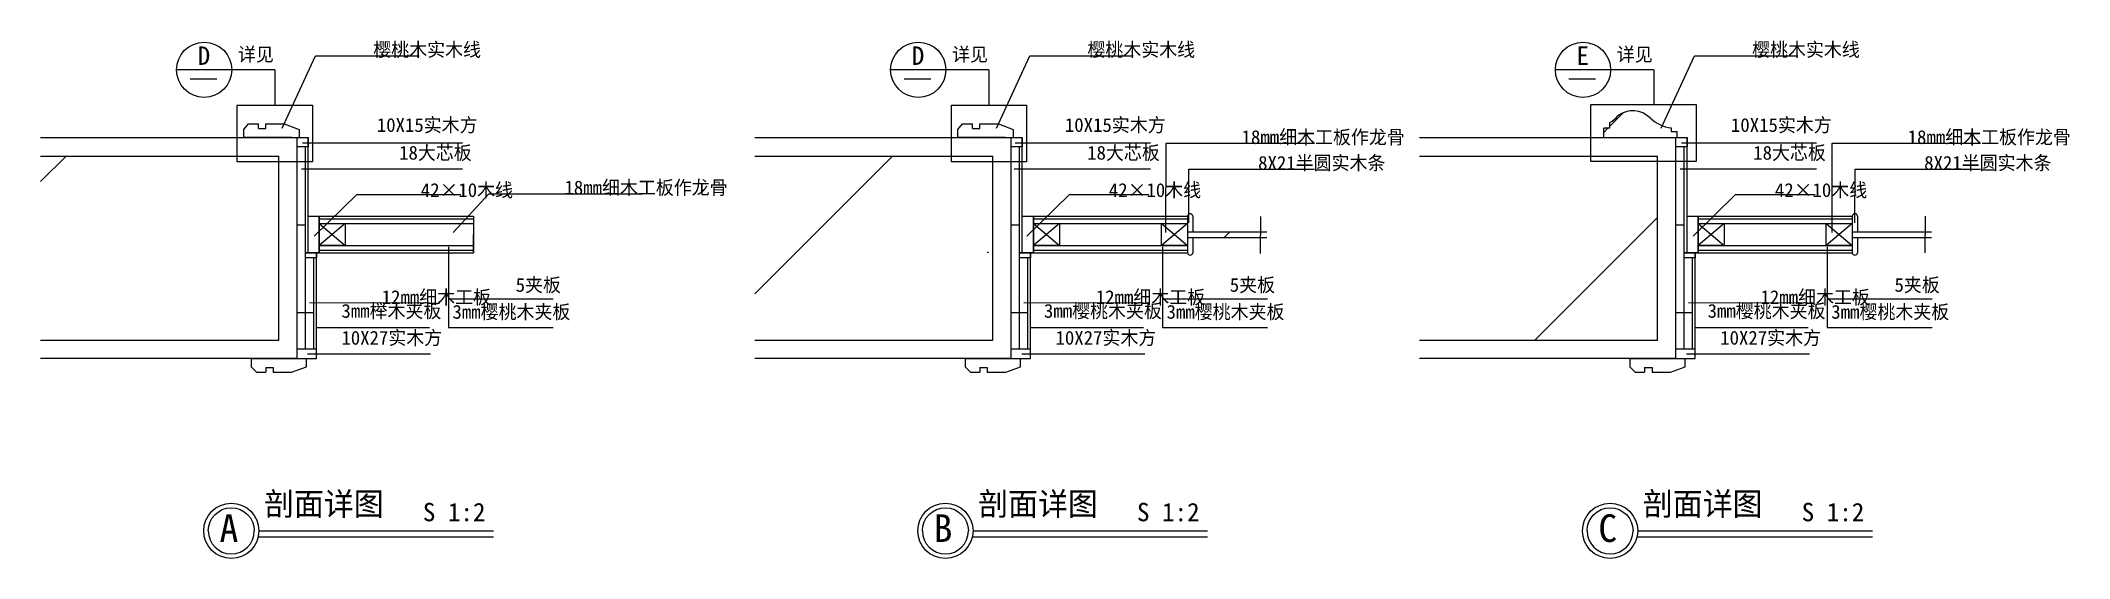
# Model space of a CAD drawing. Header units: metres. Extents: x 213701 to 222519, y 7313 to 9564.
import ezdxf

# ---------------------------------------------------------------- set-up
doc = ezdxf.new("R2010")
doc.units = ezdxf.units.M
for name, color, linetype in [('10', 8, 'Continuous'), ('12', 1, 'Continuous'), ('16', 3, 'Continuous'), ('19', 8, 'Continuous'), ('20', 1, 'Continuous'), ('6', 1, 'Continuous'), ('7', 7, 'Continuous'), ('8', 7, 'Continuous'), ('LAYER3', 8, 'Continuous'), ('LAYER5', 2, 'Continuous'), ('LAYER6', 3, 'Continuous'), ('粗线', 7, 'Continuous')]:
    doc.layers.add(name, color=color, linetype=linetype)
doc.dimstyles.get("Standard").update_dxf_attribs({"dimtxt": 2.5, "dimasz": 2.5, "dimexe": 1.25, "dimexo": 0.625, "dimtad": 1, "dimcen": 2.5, "dimazin": 3, "dimtfac": 1, "dimtmove": 0, "dimatfit": 3})

# ---------------------------------------------------------------- blocks, each defined once
blk = doc.blocks.new('HY-4')
at = {"layer": '20'}
for points in [[(-5, 0, -1), (5, 0, -1)], [(-5, 0, 1), (5, 0, 1)]]:
    blk.add_lwpolyline(points, format="xyb", dxfattribs=at)
blk.add_circle((0, 0), 6, dxfattribs=at)
blk.add_circle((0, 0), 6, dxfattribs=at)
blk = doc.blocks.new('_CLOSEDFILLED')
at = {"color": 0, "linetype": 'BYBLOCK'}
blk.add_solid([(-1, 0), (0, 0), (-1, 0)], dxfattribs=at)
blk = doc.blocks.new('*D1')
for p, q in [((215582.49, 8801.22), (215582.49, 8721.22)), ((215582.24, 8721.22), (215581.99, 8721.22)), ((215582.49, 8641.22), (215582.49, 8721.22)), ((215582.49, 8721.22), (215582.49, 8721.22)), ((215582.74, 8721.22), (215582.99, 8721.22))]:
    blk.add_line(p, q)
at = {"layer": 'Defpoints'}
for p in [(215582.49, 8801.22), (215582.49, 8721.22), (215582.49, 8641.22)]:
    blk.add_point(p, dxfattribs=at)
at = {"layer": '7', "xscale": 0.25, "yscale": 0.25}
blk.add_blockref('_CLOSEDFILLED', (215582.49, 8721.22), dxfattribs=at)
at = {"layer": '7', "xscale": 0.25, "yscale": 0.25, "rotation": 180}
blk.add_blockref('_CLOSEDFILLED', (215582.49, 8721.22), dxfattribs=at)
at = {"layer": '7', "insert": (215582.49, 8722.345), "char_height": 1, "attachment_point": 5}
blk.add_mtext('42', dxfattribs=at)
blk = doc.blocks.new('*D2')
for p, q in [((221891.85, 8801.22), (221891.85, 8721.22)), ((221891.6, 8721.22), (221891.35, 8721.22)), ((221891.85, 8641.22), (221891.85, 8721.22)), ((221891.85, 8721.22), (221891.85, 8721.22)), ((221892.1, 8721.22), (221892.35, 8721.22))]:
    blk.add_line(p, q)
at = {"layer": 'Defpoints'}
for p in [(221891.85, 8801.22), (221891.85, 8721.22), (221891.85, 8641.22)]:
    blk.add_point(p, dxfattribs=at)
at = {"layer": '7', "xscale": 0.25, "yscale": 0.25}
blk.add_blockref('_CLOSEDFILLED', (221891.85, 8721.22), dxfattribs=at)
at = {"layer": '7', "xscale": 0.25, "yscale": 0.25, "rotation": 180}
blk.add_blockref('_CLOSEDFILLED', (221891.85, 8721.22), dxfattribs=at)
at = {"layer": '7', "insert": (221891.85, 8722.345), "char_height": 1, "attachment_point": 5}
blk.add_mtext('42', dxfattribs=at)
blk = doc.blocks.new('*D3')
for p, q in [((219002.67, 8798.81), (219002.67, 8718.81)), ((219002.42, 8718.81), (219002.17, 8718.81)), ((219002.67, 8638.81), (219002.67, 8718.81)), ((219002.67, 8718.81), (219002.67, 8718.81)), ((219002.92, 8718.81), (219003.17, 8718.81))]:
    blk.add_line(p, q)
at = {"layer": 'Defpoints'}
for p in [(219002.67, 8798.81), (219002.67, 8718.81), (219002.67, 8638.81)]:
    blk.add_point(p, dxfattribs=at)
at = {"layer": '7', "xscale": 0.25, "yscale": 0.25}
blk.add_blockref('_CLOSEDFILLED', (219002.67, 8718.81), dxfattribs=at)
at = {"layer": '7', "xscale": 0.25, "yscale": 0.25, "rotation": 180}
blk.add_blockref('_CLOSEDFILLED', (219002.67, 8718.81), dxfattribs=at)
at = {"layer": '7', "insert": (219002.67, 8719.935), "char_height": 1, "attachment_point": 5}
blk.add_mtext('42', dxfattribs=at)

msp = doc.modelspace()

# ---------------------------------------------------------------- hatches: boundary and pattern name
at = {"layer": '10'}
h = msp.add_hatch(dxfattribs=at)
h.set_pattern_fill('ANSI31', scale=133.33)
h.paths.add_polyline_path([(220696.79, 9227.57, 0.38), (220556.7, 9236.75, -0.09), (220521.72, 9207.55), (220521.72, 9183.67), (220495.05, 9183.67), (220495.05, 9142.13), (220815.05, 9142.13), (220815.05, 9168.79), (220788.39, 9168.79), (220788.39, 9184.79, -0.16)])
h = msp.add_hatch(dxfattribs=at)
h.set_pattern_fill('DOLMIT', scale=40)
h.paths.add_polyline_path([(215582.49, 8769.22), (215582.49, 8789.22), (214912.24, 8789.22), (214912.24, 8769.22), (215025.1, 8769.22)])
h.paths.add_polyline_path([(214912.24, 8673.22), (214912.24, 8653.22), (215582.49, 8653.22), (215582.49, 8673.22)])
h = msp.add_hatch(dxfattribs=at)
h.set_pattern_fill('DOLMIT', scale=40)
h.paths.add_polyline_path([(218686.39, 8769.22), (218686.39, 8789.22), (218016.14, 8789.22), (218016.14, 8769.22), (218129, 8769.22)])
h.paths.add_polyline_path([(218016.14, 8673.22), (218016.14, 8653.22), (218686.39, 8653.22), (218686.39, 8673.22)])
h = msp.add_hatch(dxfattribs=at)
h.set_pattern_fill('ANSI32', scale=80)
h.paths.add_polyline_path([(219030.91, 8707.39), (219030.91, 8732.39), (218686.33, 8732.39), (218686.33, 8707.39)])
h = msp.add_hatch(dxfattribs=at)
h.set_pattern_fill('DOLMIT', scale=40)
h.paths.add_polyline_path([(221575.51, 8769.22), (221575.51, 8789.22), (220905.26, 8789.22), (220905.26, 8769.22), (221018.12, 8769.22)])
h.paths.add_polyline_path([(220905.26, 8673.22), (220905.26, 8653.22), (221575.51, 8653.22), (221575.51, 8673.22)])
h = msp.add_hatch(dxfattribs=at)
h.set_pattern_fill('ANSI32', scale=80)
h.paths.add_polyline_path([(221920.1, 8707.39), (221920.1, 8732.39), (221575.51, 8732.39), (221575.51, 8707.39)])
at = {"layer": 'LAYER3'}
h = msp.add_hatch(dxfattribs=at)
h.set_pattern_fill('CORK', scale=100)
h.paths.add_polyline_path([(214852.24, 9037.02), (214816.24, 9037.02), (214816.24, 8222.13), (214852.24, 8222.13)])
h.paths.add_polyline_path([(214816.24, 9037.02), (214852.24, 9037.02), (214852.24, 9102.13), (214816.24, 9102.13)])
h = msp.add_hatch(dxfattribs=at)
h.set_pattern_fill('CORK', scale=100)
h.paths.add_polyline_path([(217956.14, 9037.02), (217920.14, 9037.02), (217920.14, 8222.13), (217956.14, 8222.13)])
h.paths.add_polyline_path([(217920.14, 9037.02), (217956.14, 9037.02), (217956.14, 9102.13), (217920.14, 9102.13)])
h = msp.add_hatch(dxfattribs=at)
h.set_pattern_fill('CORK', scale=100)
h.paths.add_polyline_path([(220845.26, 9037.02), (220809.26, 9037.02), (220809.26, 8222.13), (220845.26, 8222.13)])
h.paths.add_polyline_path([(220809.26, 9037.02), (220845.26, 9037.02), (220845.26, 9102.13), (220809.26, 9102.13)])
h = msp.add_hatch(dxfattribs=at)
h.set_pattern_fill('AR-CONC', scale=60)
h.paths.add_polyline_path([(213700.92, 9062.13), (213700.92, 8262.13), (214649.74, 8262.13), (214649.74, 8325.72), (214643.57, 8367.95), (214653.55, 8367.95), (214650.6, 8377.28), (214656.57, 8377.28), (214656.57, 8381.73), (214658.85, 8384.01), (214677.06, 8384.01), (214679.34, 8381.73), (214679.34, 8377.28), (214685.31, 8377.28), (214682.35, 8367.95), (214692.34, 8367.95), (214686.17, 8325.72), (214686.17, 8262.13), (214736.24, 8262.13), (214736.24, 9062.13), (214616.24, 9062.13)])
h = msp.add_hatch(dxfattribs=at)
h.set_pattern_fill('ANSI31', scale=400)
h.paths.add_polyline_path([(213700.92, 9062.13), (213700.92, 8262.13), (214649.74, 8262.13), (214649.74, 8325.72), (214643.57, 8367.95), (214653.55, 8367.95), (214650.6, 8377.28), (214656.57, 8377.28), (214656.57, 8381.73), (214658.85, 8384.01), (214677.06, 8384.01), (214679.34, 8381.73), (214679.34, 8377.28), (214685.31, 8377.28), (214682.35, 8367.95), (214692.34, 8367.95), (214686.17, 8325.72), (214686.17, 8262.13), (214736.24, 8262.13), (214736.24, 9062.13), (214616.24, 9062.13)])
h = msp.add_hatch(dxfattribs=at)
h.set_pattern_fill('AR-CONC', scale=60)
h.paths.add_polyline_path([(216804.81, 9062.13), (216804.81, 8262.13), (217753.64, 8262.13), (217753.64, 8325.72), (217747.46, 8367.95), (217757.45, 8367.95), (217754.5, 8377.28), (217760.47, 8377.28), (217760.47, 8381.73), (217762.75, 8384.01), (217780.96, 8384.01), (217783.24, 8381.73), (217783.24, 8377.28), (217789.21, 8377.28), (217786.25, 8367.95), (217796.24, 8367.95), (217790.07, 8325.72), (217790.07, 8262.13), (217840.14, 8262.13), (217840.14, 9062.13), (217720.14, 9062.13)])
h = msp.add_hatch(dxfattribs=at)
h.set_pattern_fill('ANSI31', scale=400)
h.paths.add_polyline_path([(216804.81, 9062.13), (216804.81, 8262.13), (217753.64, 8262.13), (217753.64, 8325.72), (217747.46, 8367.95), (217757.45, 8367.95), (217754.5, 8377.28), (217760.47, 8377.28), (217760.47, 8381.73), (217762.75, 8384.01), (217780.96, 8384.01), (217783.24, 8381.73), (217783.24, 8377.28), (217789.21, 8377.28), (217786.25, 8367.95), (217796.24, 8367.95), (217790.07, 8325.72), (217790.07, 8262.13), (217840.14, 8262.13), (217840.14, 9062.13), (217720.14, 9062.13)])
h = msp.add_hatch(dxfattribs=at)
h.set_pattern_fill('AR-CONC', scale=60)
h.paths.add_polyline_path([(219693.93, 9062.13), (219693.93, 8262.13), (220642.76, 8262.13), (220642.76, 8325.72), (220636.58, 8367.95), (220646.57, 8367.95), (220643.62, 8377.28), (220649.59, 8377.28), (220649.59, 8381.73), (220651.86, 8384.01), (220670.08, 8384.01), (220672.35, 8381.73), (220672.35, 8377.28), (220678.32, 8377.28), (220675.37, 8367.95), (220685.36, 8367.95), (220679.18, 8325.72), (220679.18, 8262.13), (220729.26, 8262.13), (220729.26, 9062.13), (220609.26, 9062.13)])
h = msp.add_hatch(dxfattribs=at)
h.set_pattern_fill('ANSI31', scale=400)
h.paths.add_polyline_path([(219693.93, 9062.13), (219693.93, 8262.13), (220642.76, 8262.13), (220642.76, 8325.72), (220636.58, 8367.95), (220646.57, 8367.95), (220643.62, 8377.28), (220649.59, 8377.28), (220649.59, 8381.73), (220651.86, 8384.01), (220670.08, 8384.01), (220672.35, 8381.73), (220672.35, 8377.28), (220678.32, 8377.28), (220675.37, 8367.95), (220685.36, 8367.95), (220679.18, 8325.72), (220679.18, 8262.13), (220729.26, 8262.13), (220729.26, 9062.13), (220609.26, 9062.13)])
h = msp.add_hatch(dxfattribs=at)
h.set_pattern_fill('CORK', scale=100)
h.paths.add_polyline_path([(214852.24, 8222.13), (214888.24, 8222.13), (214888.24, 8620.25), (214852.24, 8620.25)])
h = msp.add_hatch(dxfattribs=at)
h.set_pattern_fill('CORK', scale=100)
h.paths.add_polyline_path([(217956.14, 8222.13), (217992.14, 8222.13), (217992.14, 8620.25), (217956.14, 8620.25)])
h = msp.add_hatch(dxfattribs=at)
h.set_pattern_fill('CORK', scale=100)
h.paths.add_polyline_path([(220845.26, 8222.13), (220881.26, 8222.13), (220881.26, 8620.25), (220845.26, 8620.25)])

# ---------------------------------------------------------------- linework, layer by layer
at = {"layer": '12'}
for p, q in [((214790.94, 9142.13), (214584.24, 9142.13)), ((214644.24, 9142.13), (214790.94, 9142.13)), ((214852.24, 8222.13), (214852.24, 9102.13)), ((214864.24, 8641.22), (214864.24, 9142.13)), ((217894.83, 9142.13), (217688.14, 9142.13)), ((217748.14, 9142.13), (217894.83, 9142.13)), ((217956.14, 8222.13), (217956.14, 9102.13)), ((217968.14, 8641.22), (217968.14, 9142.13)), ((220845.26, 8222.13), (220845.26, 9102.13)), ((220857.26, 8641.22), (220857.26, 9142.13)), ((214864.24, 8641.22), (214864.24, 8801.22)), ((214864.24, 8641.22), (214864.24, 8801.22)), ((214864.24, 8801.22), (214912.24, 8801.22)), ((214864.24, 8801.22), (215582.49, 8801.22)), ((214912.24, 8641.22), (214912.24, 8801.22)), ((214912.24, 8801.22), (214912.24, 8641.22)), ((214912.24, 8789.22), (215582.49, 8789.22)), ((214912.24, 8769.22), (215582.49, 8769.22)), ((215025.1, 8769.22), (214912.24, 8673.22)), ((214912.24, 8769.22), (215025.1, 8673.22)), ((214912.24, 8689.22), (214912.24, 8753.22)), ((217968.14, 8641.22), (217968.14, 8801.22)), ((217968.14, 8641.22), (217968.14, 8801.22)), ((217968.14, 8801.22), (218016.14, 8801.22)), ((217968.14, 8801.22), (218686.39, 8801.22)), ((218016.14, 8641.22), (218016.14, 8801.22)), ((218016.14, 8801.22), (218016.14, 8641.22)), ((218016.14, 8789.22), (218686.39, 8789.22)), ((218016.14, 8769.22), (218686.39, 8769.22)), ((218129, 8769.22), (218016.14, 8673.22)), ((218016.14, 8769.22), (218129, 8673.22)), ((218016.14, 8689.22), (218016.14, 8753.22)), ((218686.33, 8769.22), (218573.47, 8673.22)), ((218573.47, 8769.22), (218686.33, 8673.22)), ((218686.33, 8801.22), (218686.33, 8769.22)), ((218686.33, 8766.81), (218686.33, 8670.81)), ((218686.33, 8732.39), (219030.91, 8732.39)), ((218709.33, 8801.22), (218709.33, 8732.39)), ((220857.26, 8641.22), (220857.26, 8801.22)), ((220857.26, 8641.22), (220857.26, 8801.22)), ((220857.26, 8801.22), (220905.26, 8801.22)), ((220857.26, 8801.22), (221575.51, 8801.22)), ((220905.26, 8641.22), (220905.26, 8801.22)), ((220905.26, 8801.22), (220905.26, 8641.22)), ((220905.26, 8789.22), (221575.51, 8789.22)), ((220905.26, 8769.22), (221575.51, 8769.22)), ((221018.12, 8769.22), (220905.26, 8673.22)), ((220905.26, 8769.22), (221018.12, 8673.22)), ((220905.26, 8689.22), (220905.26, 8753.22)), ((221575.51, 8769.22), (221462.65, 8673.22)), ((221462.65, 8769.22), (221575.51, 8673.22)), ((221575.51, 8801.22), (221575.51, 8769.22)), ((221575.51, 8769.22), (221575.51, 8673.22)), ((221575.51, 8732.39), (221920.1, 8732.39)), ((221598.51, 8801.22), (221598.51, 8732.39)), ((214912.24, 8673.22), (215582.49, 8673.22)), ((214912.24, 8653.22), (215582.49, 8653.22)), ((218016.14, 8673.22), (218686.39, 8673.22)), ((218016.14, 8653.22), (218686.39, 8653.22)), ((218686.33, 8707.39), (219030.91, 8707.39)), ((218686.33, 8670.81), (218686.33, 8638.81)), ((218709.33, 8707.39), (218709.33, 8641.22)), ((220905.26, 8673.22), (221575.51, 8673.22)), ((220905.26, 8653.22), (221575.51, 8653.22)), ((221575.51, 8707.39), (221920.1, 8707.39)), ((221575.51, 8673.22), (221575.51, 8641.22)), ((221598.51, 8707.39), (221598.51, 8641.22)), ((214864.24, 8641.22), (214852.24, 8641.22)), ((214912.24, 8641.22), (214864.24, 8641.22)), ((214864.24, 8641.22), (215582.49, 8641.22)), ((214888.24, 8222.13), (214888.24, 8620.25)), ((214900.24, 8182.13), (214900.24, 8641.22)), ((217968.14, 8641.22), (217956.14, 8641.22)), ((218016.14, 8641.22), (217968.14, 8641.22)), ((217968.14, 8641.22), (218686.39, 8641.22)), ((217992.14, 8222.13), (217992.14, 8620.25)), ((218004.14, 8182.13), (218004.14, 8641.22)), ((220857.26, 8641.22), (220845.26, 8641.22)), ((220905.26, 8641.22), (220857.26, 8641.22)), ((220857.26, 8641.22), (221575.51, 8641.22)), ((220881.26, 8222.13), (220881.26, 8620.25)), ((220893.26, 8182.13), (220893.26, 8641.22)), ((214616.11, 8182.13), (214811.7, 8182.13)), ((217720.01, 8182.13), (217915.6, 8182.13)), ((220609.13, 8182.13), (220804.72, 8182.13))]:
    msp.add_line(p, q, dxfattribs=at)
for points in [[(214779.83, 9142.13), (214779.83, 9142.13), (214864.24, 9142.13), (214864.24, 9102.13), (214816.24, 9102.13)], [(217883.73, 9142.13), (217883.73, 9142.13), (217968.14, 9142.13), (217968.14, 9102.13), (217920.14, 9102.13)], [(220772.85, 9142.13), (220772.85, 9142.13), (220857.26, 9142.13), (220857.26, 9102.13), (220809.26, 9102.13)], [(214779.83, 8182.13), (214779.83, 8182.13), (214900.24, 8182.13), (214900.24, 8222.13), (214816.24, 8222.13)], [(217883.73, 8182.13), (217883.73, 8182.13), (218004.14, 8182.13), (218004.14, 8222.13), (217920.14, 8222.13)], [(220772.85, 8182.13), (220772.85, 8182.13), (220893.26, 8182.13), (220893.26, 8222.13), (220809.26, 8222.13)]]:
    msp.add_lwpolyline(points, dxfattribs=at)
for points in [[(214912.24, 8769.22), (215025.1, 8769.22), (215025.1, 8673.22), (214912.24, 8673.22)], [(218016.14, 8769.22), (218129, 8769.22), (218129, 8673.22), (218016.14, 8673.22)], [(218573.47, 8769.22), (218686.33, 8769.22), (218686.33, 8673.22), (218573.47, 8673.22)], [(220905.26, 8769.22), (221018.12, 8769.22), (221018.12, 8673.22), (220905.26, 8673.22)], [(221462.65, 8769.22), (221575.51, 8769.22), (221575.51, 8673.22), (221462.65, 8673.22)], [(214852.24, 8641.22), (214900.24, 8641.22), (214900.24, 8620.25), (214852.24, 8620.25)], [(217956.14, 8641.22), (218004.14, 8641.22), (218004.14, 8620.25), (217956.14, 8620.25)], [(220845.26, 8641.22), (220893.26, 8641.22), (220893.26, 8620.25), (220845.26, 8620.25)]]:
    msp.add_lwpolyline(points, close=True, dxfattribs=at)
for centre, start, end in [((218697.83, 8799.61), 7.98, 172.02), ((221587.01, 8799.61), 7.98, 172.02), ((218697.83, 8642.84), 187.98, 352.02), ((221587.01, 8642.84), 187.98, 352.02)]:
    msp.add_arc(centre, 11.61, start, end, dxfattribs=at)
at = {"layer": '16'}
for p, q in [((220495.05, 9142.13), (220495.05, 9183.67)), ((220521.72, 9183.67), (220495.05, 9183.67)), ((220521.72, 9183.67), (220521.72, 9207.55)), ((220788.39, 9184.79), (220788.39, 9168.79)), ((220495.05, 9142.13), (220815.05, 9142.13)), ((220788.39, 9168.79), (220815.05, 9168.79)), ((220815.05, 9142.13), (220815.05, 9168.79)), ((220815.05, 9142.13), (220815.05, 9168.79))]:
    msp.add_line(p, q, dxfattribs=at)
for points in [[(214736.24, 8458.87), (214736.24, 8755.37)], [(217840.14, 8458.87), (217840.14, 8755.37)], [(220729.26, 8458.87), (220729.26, 8755.37)]]:
    msp.add_lwpolyline(points, dxfattribs=at)
for centre, radius, start, end in [((220462.12, 9314.51), 122.44, 299.13, 320.57), ((220621.61, 9153.88), 105.27, 44.43, 128.07), ((220806.15, 9342.29), 158.49, 226.37, 263.57)]:
    msp.add_arc(centre, radius, start, end, dxfattribs=at)
at = {"layer": '19'}
for points in [[(214555.97, 9283.6), (214882.52, 9283.6), (214882.52, 9037.02), (214555.97, 9037.02)], [(217659.87, 9283.6), (217986.41, 9283.6), (217986.41, 9037.02), (217659.87, 9037.02)], [(220438.8, 9285.52), (220896.91, 9285.52), (220896.91, 9038.94), (220438.8, 9038.94)]]:
    msp.add_lwpolyline(points, close=True, dxfattribs=at)
at = {"layer": '20'}
for p, q in [((214479.24, 9437), (214291.89, 9437)), ((214719.24, 9437), (214479.24, 9437)), ((214719.24, 9437), (214719.24, 9283.6)), ((217583.14, 9437), (217395.79, 9437)), ((217823.14, 9437), (217583.14, 9437)), ((217823.14, 9437), (217823.14, 9283.6)), ((220472.26, 9437), (220284.91, 9437)), ((220712.26, 9437), (220472.26, 9437)), ((220712.26, 9437), (220712.26, 9283.6)), ((214649.83, 7406.66), (215669.78, 7406.66)), ((217753.72, 7406.66), (218773.68, 7406.66)), ((220642.84, 7406.66), (221662.79, 7406.66))]:
    msp.add_line(p, q, dxfattribs=at)
for points in [[(214351.11, 9397.49), (214466.52, 9397.49)], [(217455.01, 9397.49), (217570.42, 9397.49)], [(220344.13, 9397.49), (220459.54, 9397.49)], [(214649.83, 7432.66), (215669.78, 7432.66)], [(217753.72, 7432.66), (218773.68, 7432.66)], [(220642.84, 7432.66), (221662.79, 7432.66)]]:
    msp.add_lwpolyline(points, dxfattribs=at)
for centre in [(214411.89, 9437), (217515.79, 9437), (220404.91, 9437)]:
    msp.add_circle(centre, 120, dxfattribs=at)
at = {"layer": '6'}
for p, q in [((214584.24, 9178.13), (214604.24, 9202.13)), ((214604.24, 9202.13), (214648.24, 9202.13)), ((214648.24, 9182.13), (214648.24, 9202.13)), ((214648.24, 9182.13), (214680.24, 9182.13)), ((214680.24, 9182.13), (214680.24, 9202.13)), ((214760.24, 9202.13), (214824.24, 9178.13)), ((214824.24, 9178.13), (214824.24, 9142.13)), ((217688.14, 9178.13), (217708.14, 9202.13)), ((217708.14, 9202.13), (217752.14, 9202.13)), ((217752.14, 9182.13), (217752.14, 9202.13)), ((217752.14, 9182.13), (217784.14, 9182.13)), ((217784.14, 9182.13), (217784.14, 9202.13)), ((217864.14, 9202.13), (217928.14, 9178.13)), ((217928.14, 9178.13), (217928.14, 9142.13)), ((214680.11, 8142.13), (214680.11, 8122.13)), ((214680.11, 8142.13), (214712.11, 8142.13)), ((214712.11, 8142.13), (214712.11, 8122.13)), ((214792.11, 8122.13), (214856.11, 8146.13)), ((214856.11, 8146.13), (214856.11, 8182.13)), ((217784.01, 8142.13), (217784.01, 8122.13)), ((217784.01, 8142.13), (217816.01, 8142.13)), ((217816.01, 8142.13), (217816.01, 8122.13)), ((217896.01, 8122.13), (217960.01, 8146.13)), ((217960.01, 8146.13), (217960.01, 8182.13)), ((220673.13, 8142.13), (220673.13, 8122.13)), ((220673.13, 8142.13), (220705.13, 8142.13)), ((220705.13, 8142.13), (220705.13, 8122.13)), ((220785.13, 8122.13), (220849.13, 8146.13)), ((220849.13, 8146.13), (220849.13, 8182.13))]:
    msp.add_line(p, q, dxfattribs=at)
for points in [[(214584.24, 9142.13), (214584.24, 9178.13)], [(214584.24, 9142.13), (214584.24, 9178.13)], [(214680.24, 9202.13), (214760.24, 9202.13)], [(217688.14, 9142.13), (217688.14, 9178.13)], [(217688.14, 9142.13), (217688.14, 9178.13)], [(217784.14, 9202.13), (217864.14, 9202.13)], [(214616.11, 8182.13), (214616.11, 8146.13)], [(214712.11, 8122.13), (214792.11, 8122.13)], [(217720.01, 8182.13), (217720.01, 8146.13)], [(217816.01, 8122.13), (217896.01, 8122.13)], [(220609.13, 8182.13), (220609.13, 8146.13)], [(220705.13, 8122.13), (220785.13, 8122.13)]]:
    msp.add_lwpolyline(points, dxfattribs=at)
for points in [[(214616.11, 8146.13), (214636.6, 8125.64, 0.2), (214645.08, 8122.13), (214680.11, 8122.13)], [(217720.01, 8146.13), (217740.5, 8125.64, 0.2), (217748.98, 8122.13), (217784.01, 8122.13)], [(220609.13, 8146.13), (220629.61, 8125.64, 0.2), (220638.1, 8122.13), (220673.13, 8122.13)]]:
    msp.add_lwpolyline(points, format="xyb", dxfattribs=at)
at = {"layer": '7'}
msp.add_line((215582.49, 8801.22), (215582.49, 8641.22), dxfattribs=at)
at = {"layer": 'LAYER5'}
for p, q in [((213700.92, 9062.13), (214736.24, 9062.13)), ((214736.24, 8262.13), (214736.24, 9062.13)), ((216804.81, 9062.13), (217840.14, 9062.13)), ((217840.14, 8262.13), (217840.14, 9062.13)), ((219693.93, 9062.13), (220729.26, 9062.13)), ((220729.26, 8262.13), (220729.26, 9062.13)), ((213700.92, 8262.13), (214736.24, 8262.13)), ((216804.81, 8262.13), (217840.14, 8262.13)), ((219693.93, 8262.13), (220729.26, 8262.13))]:
    msp.add_line(p, q, dxfattribs=at)
at = {"layer": 'LAYER6'}
for p, q in [((213700.92, 9142.13), (214816.24, 9142.13)), ((214816.24, 8182.13), (214816.24, 9142.13)), ((216804.81, 9142.13), (217920.14, 9142.13)), ((217920.14, 8182.13), (217920.14, 9142.13)), ((219693.93, 9142.13), (220809.26, 9142.13)), ((220809.26, 8182.13), (220809.26, 9142.13)), ((214811.7, 8182.13), (213701.04, 8182.13)), ((217915.6, 8182.13), (216804.94, 8182.13)), ((220804.72, 8182.13), (219694.06, 8182.13))]:
    msp.add_line(p, q, dxfattribs=at)

# ---------------------------------------------------------------- block references
at = {"layer": '8', "xscale": 20, "yscale": 20, "zscale": 20}
for p in [(214529.83, 7432.66), (217633.72, 7432.66), (220522.84, 7432.66)]:
    msp.add_blockref('HY-4', p, dxfattribs=at)

# ---------------------------------------------------------------- texts
at = {"layer": '8'}
for s, height, p in [('D', 80, (214383.69, 9458.57)), ('详见', 60, (214558.83, 9474.07)), ('D', 80, (217487.59, 9458.57)), ('详见', 60, (217662.73, 9474.07)), ('E', 80, (220376.7, 9458.57)), ('详见', 60, (220551.85, 9474.07)), ('剖面详图', 100, (214672.32, 7499.71)), ('剖面详图', 100, (217776.22, 7499.71)), ('剖面详图', 100, (220665.33, 7499.71)), ('A', 120, (214478.73, 7384.38)), ('S 1:2', 80, (215362.61, 7474.22)), ('B', 120, (217582.63, 7384.38)), ('S 1:2', 80, (218466.51, 7474.22)), ('C', 120, (220471.74, 7384.38)), ('S 1:2', 80, (221355.63, 7474.22))]:
    msp.add_text(s, height=height, dxfattribs=at).set_placement(p)
at = {"layer": '8', "char_height": 60, "attachment_point": 1}
for s, insert in [('樱桃木实木线', (215147.13, 9554.8)), ('樱桃木实木线', (218251.03, 9554.8)), ('樱桃木实木线', (221140.15, 9554.8)), ('18mm细木工板作龙骨', (218921.14, 9174.46)), ('18mm细木工板作龙骨', (221816.24, 9174.46)), ('8X21半圆实木条', (218992.99, 9062.36)), ('8X21半圆实木条', (221888.09, 9062.36)), ('42×10木线', (215353.48, 8944.17)), ('18mm细木工板作龙骨', (215977.85, 8955.14)), ('42×10木线', (218344.15, 8944.17)), ('42×10木线', (221239.25, 8944.17)), ('12mm细木工板', (215183.53, 8478.53)), ('12mm细木工板', (218287.43, 8478.53)), ('12mm细木工板', (221176.54, 8478.53))]:
    msp.add_mtext(s, dxfattribs=dict(at, insert=insert))
at = {"layer": '粗线', "char_height": 60, "attachment_point": 1}
for s, insert in [('\\fTxt|b0|i0|c134|p2;10X15实木方', (215162.33, 9227)), ('\\fTxt|b0|i0|c134|p2;10X15实木方', (218153, 9227)), ('\\fTxt|b0|i0|c134|p2;10X15实木方', (221048.1, 9227)), ('\\fTxt|b0|i0|c134|p2;18大芯板', (215259.19, 9106.42)), ('\\fTxt|b0|i0|c134|p2;18大芯板', (218249.86, 9106.42)), ('\\fTxt|b0|i0|c134|p2;18大芯板', (221144.96, 9106.42)), ('\\fTxt|b0|i0|c134|p2;5夹板', (215765.93, 8531.82)), ('\\fTxt|b0|i0|c134|p2;5夹板', (218869.83, 8531.82)), ('\\fTxt|b0|i0|c134|p2;5夹板', (221758.95, 8531.82)), ('\\fTxt|b0|i0|c134|p2;3mm榉木夹板', (215008.67, 8418.92)), ('\\fTxt|b0|i0|c134|p2;3mm樱桃木夹板', (215491.16, 8414.81)), ('\\fTxt|b0|i0|c134|p2;3mm樱桃木夹板', (218062.03, 8418.92)), ('\\fTxt|b0|i0|c134|p2;3mm樱桃木夹板', (218595.06, 8414.81)), ('\\fTxt|b0|i0|c134|p2;3mm樱桃木夹板', (220946.56, 8418.92)), ('\\fTxt|b0|i0|c134|p2;3mm樱桃木夹板', (221484.17, 8414.81)), ('\\fTxt|b0|i0|c134|p2;10X27实木方', (215008.44, 8302.02)), ('\\fTxt|b0|i0|c134|p2;10X27实木方', (218112.34, 8302.02)), ('\\fTxt|b0|i0|c134|p2;10X27实木方', (221001.46, 8302.02))]:
    msp.add_mtext(s, dxfattribs=dict(at, insert=insert))

# ---------------------------------------------------------------- dimensions: what is measured, and where the dimension line sits
at = {"layer": '7'}
for base, p1, p2, picture, middle in [((215582.49, 8721.22), (215582.49, 8801.22), (215582.49, 8641.22), '*D1', (215582.49, 8722.345)), ((219002.67, 8718.81), (219002.67, 8798.81), (219002.67, 8638.81), '*D3', (219002.67, 8719.935)), ((221891.85, 8721.22), (221891.85, 8801.22), (221891.85, 8641.22), '*D2', (221891.85, 8722.345))]:
    dim = msp.add_linear_dim(base=base, p1=p1, p2=p2, text='42', dimstyle='Standard', dxfattribs=at)
    dim.commit()
    dim.dimension.update_dxf_attribs({"geometry": picture, "text_midpoint": middle})

# ---------------------------------------------------------------- leaders
for points in [[(214751.51, 9182.62), (214896.19, 9497.35), (215345.91, 9497.35)], [(217855.41, 9182.62), (218000.09, 9497.35), (218449.81, 9497.35)], [(220744.52, 9182.62), (220889.21, 9497.35), (221338.93, 9497.35)], [(214839.73, 9120), (215534.5, 9120)], [(217937.65, 9120), (218525.17, 9120)], [(218592.47, 8729.82), (218592.7, 9117.43), (219237.39, 9117.43)], [(220832.75, 9120), (221420.27, 9120)], [(221487.57, 8729.82), (221487.8, 9117.43), (222132.49, 9117.43)], [(214834.49, 9006.39), (215534.5, 9006.39)], [(217932.41, 9006.39), (218525.17, 9006.39)], [(218692.23, 8772.19), (218692.47, 9005.27), (219237.39, 9005.27)], [(220827.51, 9006.39), (221420.27, 9006.39)], [(221587.33, 8772.19), (221587.56, 9005.27), (222132.49, 9005.27)], [(214890.35, 8713.23), (215074.94, 8895.32), (215528, 8895.32)], [(215494.55, 8729.82), (215649.42, 8898.1), (216316.55, 8898.1)], [(217988.27, 8713.23), (218172.86, 8895.32), (218518.67, 8895.32)], [(220883.36, 8713.23), (221067.95, 8895.32), (221413.77, 8895.32)], [(215473.36, 8667.64), (215473.36, 8441.61), (215929.16, 8441.61)], [(218577.26, 8667.64), (218577.26, 8441.61), (219033.06, 8441.61)], [(221466.38, 8667.64), (221466.38, 8441.61), (221922.18, 8441.61)], [(215473.36, 8641.22), (215473.36, 8316.37), (215929.16, 8316.37)], [(218577.26, 8641.22), (218577.26, 8316.37), (219033.06, 8316.37)], [(221466.38, 8641.22), (221466.38, 8316.37), (221922.18, 8316.37)], [(214870.13, 8425.22), (215390.83, 8424.25)], [(217974.02, 8425.22), (218494.73, 8424.25)], [(220863.14, 8425.22), (221383.84, 8424.25)], [(214898.69, 8316.37), (215390.83, 8316.37)], [(218002.59, 8316.37), (218494.73, 8316.37)], [(220891.7, 8316.37), (221383.84, 8316.37)], [(214861.65, 8202.09), (215395.99, 8202.09)], [(217965.55, 8202.09), (218499.89, 8202.09)], [(220854.67, 8202.09), (221389.01, 8202.09)]]:
    msp.add_leader(points, dimstyle='Standard', dxfattribs=at)

doc.saveas('drawing.dxf')
